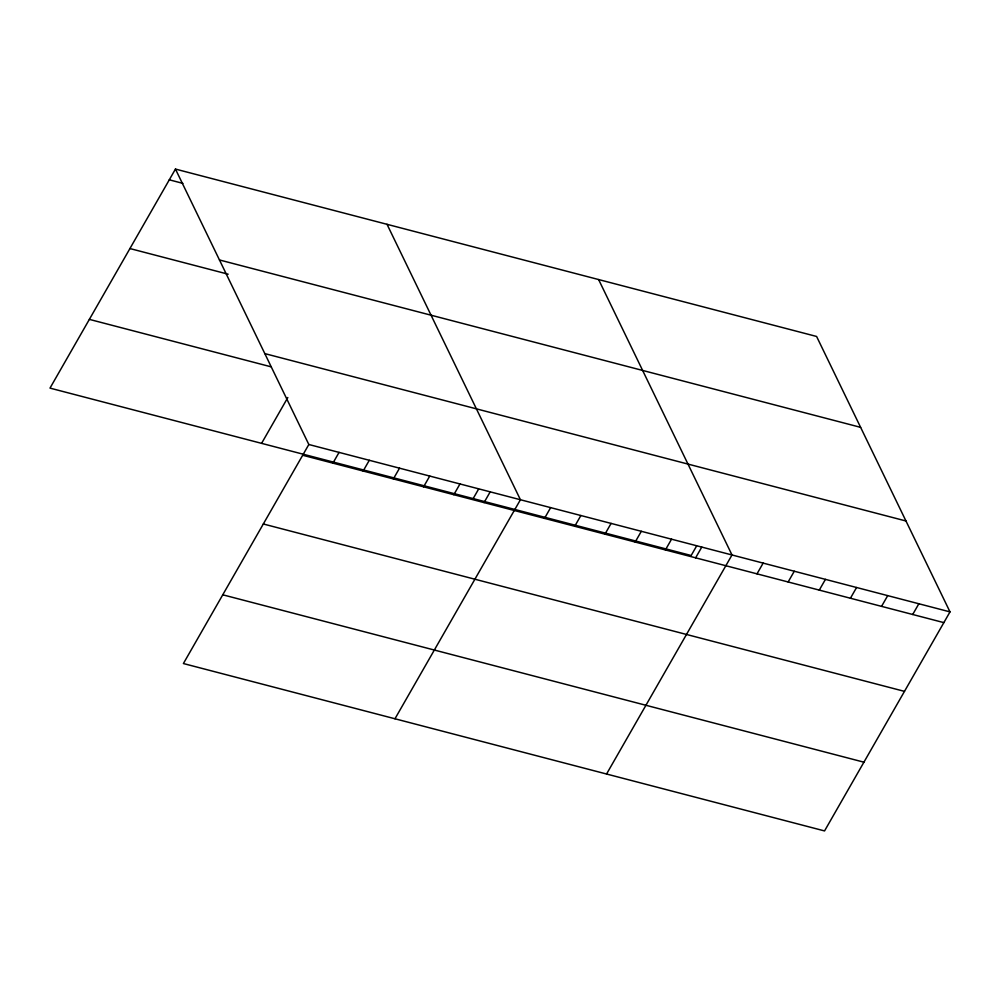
<?xml version="1.0" encoding="UTF-8"?>
<svg xmlns="http://www.w3.org/2000/svg" width="1000" height="1000" viewBox="0 0 1000 1000"><rect width="100%" height="100%" fill="white"/><g stroke="black" fill="none" stroke-linecap="round" stroke-linejoin="round"><path stroke-width="1.5" d="M175.45 169.075L308.837 444.5L183.4 663.538L824.55 830.925L950 611.888L816.6 336.463L175.45 169.075L50 388.113L691.162 555.5L696.562 546.062M261.588 443.35L287.825 397.525M332.912 463.137L339.062 452.388M363.137 471.025L369.3 460.288M393.363 478.913L399.525 468.175M423.587 486.812L429.75 476.062M453.825 494.7L459.975 483.95M473.162 498.587L478.562 489.15M484.05 502.587L490.2 491.85M394.975 718.775L520.425 499.738L387.025 224.312M544.5 518.375L550.65 507.625M574.725 526.263L580.875 515.525M604.95 534.15L611.1 523.413M635.175 542.05L641.325 531.3M665.4 549.938L671.55 539.188M695.625 557.825L701.775 547.087M606.562 774.013L732 554.975L598.612 279.55M757 573.85L763.15 563.1M788.138 581.975L794.287 571.237M819.275 590.112L825.438 579.362M850.425 598.237L856.575 587.5M881.562 606.362L887.712 595.625M912.7 614.5L918.863 603.75M169.288 179.812L182.9 183.375M219.462 259.962L860.625 427.35M129.925 248.55L228.162 274.2M264.825 353.612L905.975 520.988M89.362 319.375L270.725 366.725M308.837 444.5L950 611.888M302.688 455.25L943.85 622.625M263.325 523.987L904.475 691.363M222.763 594.8L863.925 762.188"/></g></svg>
